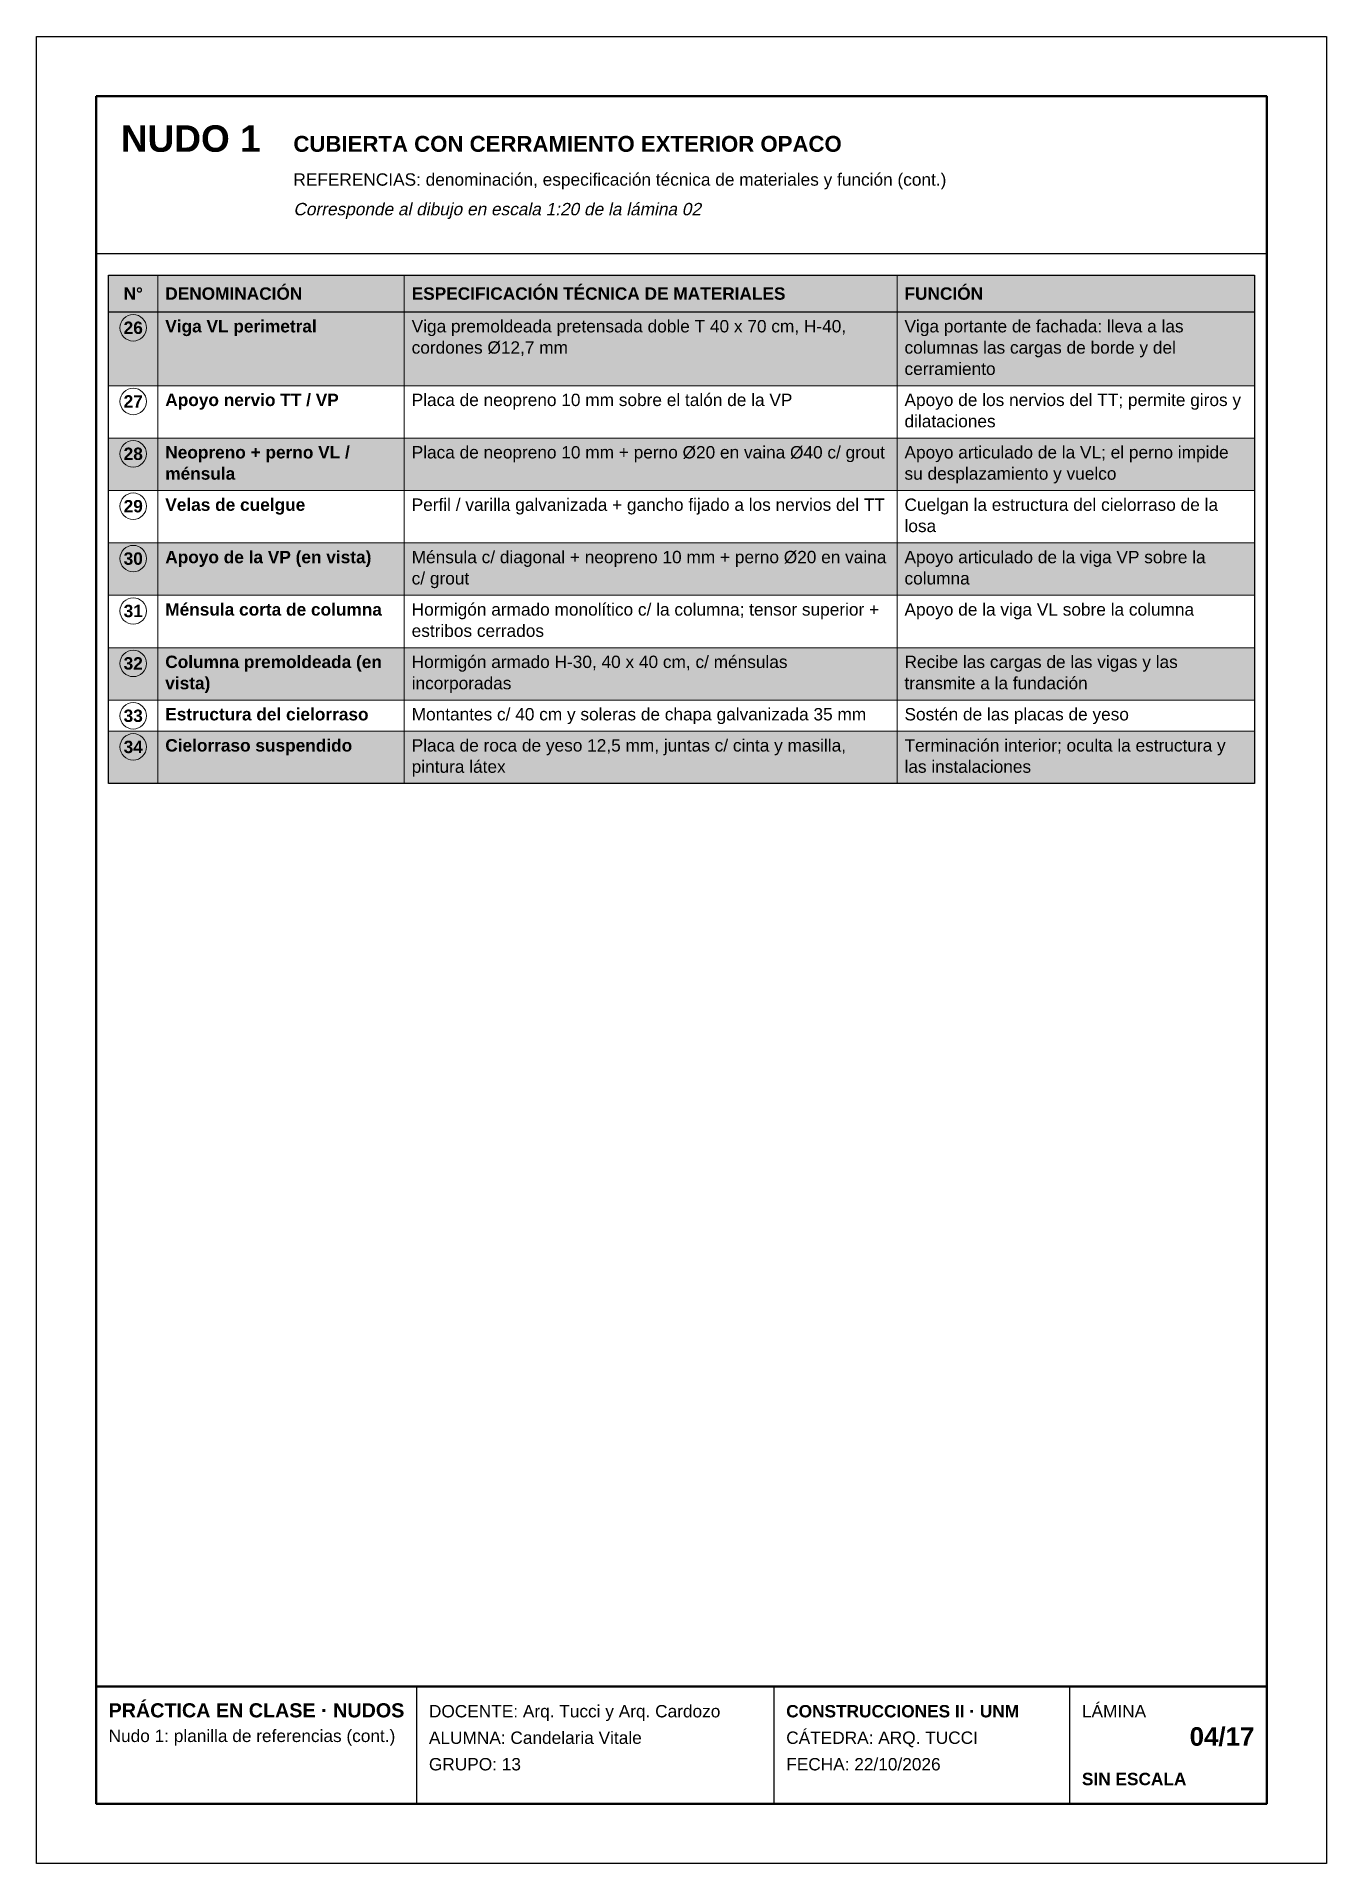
# Model space of a CAD drawing. Header units: millimetres. Extents: x 6 to 4194, y 6 to 5934.
import ezdxf
from ezdxf.enums import TextEntityAlignment as Align

# ---------------------------------------------------------------- set-up
doc = ezdxf.new("R2010")
doc.units = ezdxf.units.MM
doc.header["$LTSCALE"] = 20
for name, color, linetype in [('X-MARCO', 7, 'Continuous'), ('X-ROTULO', 7, 'Continuous'), ('X-TABLA', 7, 'Continuous'), ('X-TEXTOS', 7, 'Continuous')]:
    doc.layers.add(name, color=color, linetype=linetype)
doc.styles.add('ARIAL', font='arial.ttf')
doc.styles.add('ARIAL-B', font='arialbd.ttf')

msp = doc.modelspace()

# ---------------------------------------------------------------- hatches: boundary and pattern name
at = {"layer": 'X-TABLA', "true_color": 0xd9d9d9}
h = msp.add_hatch(color=254, dxfattribs=at)
h.dxf.hatch_style = 1
h.paths.add_polyline_path([(240, 5160), (3960, 5160), (3960, 5040), (240, 5040)])
at = {"layer": 'X-TABLA', "true_color": 0xf2f2f2}
h = msp.add_hatch(color=7, dxfattribs=at)
h.dxf.hatch_style = 1
h.paths.add_polyline_path([(240, 5040), (3960, 5040), (3960, 4801), (240, 4801)])
h = msp.add_hatch(color=7, dxfattribs=at)
h.dxf.hatch_style = 1
h.paths.add_polyline_path([(240, 4631), (3960, 4631), (3960, 4461), (240, 4461)])
h = msp.add_hatch(color=7, dxfattribs=at)
h.dxf.hatch_style = 1
h.paths.add_polyline_path([(240, 4291), (3960, 4291), (3960, 4121), (240, 4121)])
h = msp.add_hatch(color=7, dxfattribs=at)
h.dxf.hatch_style = 1
h.paths.add_polyline_path([(240, 3951), (3960, 3951), (3960, 3781), (240, 3781)])
h = msp.add_hatch(color=7, dxfattribs=at)
h.dxf.hatch_style = 1
h.paths.add_polyline_path([(240, 3680), (3960, 3680), (3960, 3510), (240, 3510)])

# ---------------------------------------------------------------- linework, layer by layer
at = {"layer": 'X-MARCO', "lineweight": 30}
msp.add_lwpolyline([(6, 5934), (4194, 5934), (4194, 6), (6, 6)], close=True, dxfattribs=at)
at = {"layer": 'X-MARCO', "lineweight": 50}
msp.add_lwpolyline([(200, 5740), (4000, 5740), (4000, 200), (200, 200)], close=True, dxfattribs=at)
at = {"layer": 'X-ROTULO', "lineweight": 50}
msp.add_lwpolyline([(200, 580), (4000, 580), (4000, 200), (200, 200)], close=True, dxfattribs=at)
at = {"layer": 'X-ROTULO', "lineweight": 25}
for points in [[(1240, 580), (1240, 200)], [(2400, 580), (2400, 200)], [(3360, 580), (3360, 200)]]:
    msp.add_lwpolyline(points, dxfattribs=at)
at = {"layer": 'X-TABLA', "lineweight": 25}
msp.add_lwpolyline([(240, 5160), (3960, 5160), (3960, 5040), (240, 5040)], close=True, dxfattribs=at)
at = {"layer": 'X-TABLA', "lineweight": 30}
msp.add_lwpolyline([(240, 5160), (3960, 5160), (3960, 3510), (240, 3510)], close=True, dxfattribs=at)
at = {"layer": 'X-TABLA', "lineweight": 13}
for points in [[(400, 5160), (400, 3510)], [(1200, 5160), (1200, 3510)], [(2800, 5160), (2800, 3510)], [(240, 4801), (3960, 4801)], [(240, 4631), (3960, 4631)], [(240, 4461), (3960, 4461)], [(240, 4291), (3960, 4291)], [(240, 4121), (3960, 4121)], [(240, 3951), (3960, 3951)], [(240, 3781), (3960, 3781)], [(240, 3680), (3960, 3680)], [(240, 3510), (3960, 3510)]]:
    msp.add_lwpolyline(points, dxfattribs=at)
at = {"layer": 'X-TABLA', "lineweight": 18}
for centre in [(320, 4989), (320, 4750), (320, 4580), (320, 4410), (320, 4240), (320, 4070), (320, 3900), (320, 3730), (320, 3629)]:
    msp.add_circle(centre, 43, dxfattribs=at)
at = {"layer": 'X-TEXTOS', "lineweight": 25}
msp.add_lwpolyline([(200, 5230), (4000, 5230)], dxfattribs=at)

# ---------------------------------------------------------------- texts
at = {"layer": 'X-ROTULO'}
for s, height, style, p in [('PRÁCTICA EN CLASE · NUDOS', 45.824, 'ARIAL-B', (240, 480)), ('DOCENTE: Arq. Tucci y Arq. Cardozo', 40.096, 'ARIAL', (1280, 480)), ('CONSTRUCCIONES II · UNM', 40.096, 'ARIAL-B', (2440, 480)), ('LÁMINA', 40.1, 'ARIAL', (3400, 480)), ('Nudo 1: planilla de referencias (cont.)', 40.096, 'ARIAL', (240, 400)), ('ALUMNA: Candelaria Vitale', 40.096, 'ARIAL', (1280, 394)), ('CÁTEDRA: ARQ. TUCCI', 40.096, 'ARIAL', (2440, 394)), ('GRUPO: 13', 40.1, 'ARIAL', (1280, 308)), ('FECHA: 22/10/2026', 40.096, 'ARIAL', (2440, 308)), ('SIN ESCALA', 40.1, 'ARIAL-B', (3400, 260))]:
    msp.add_text(s, height=height, dxfattribs=dict(at, style=style)).set_placement(p)
at = {"layer": 'X-ROTULO', "style": 'ARIAL-B'}
msp.add_text('04/17', height=60.14, dxfattribs=at).set_placement((3960, 388), align=Align.RIGHT)
at = {"layer": 'X-TABLA', "style": 'ARIAL-B'}
for s, p in [('N°', (320, 5080)), ('26', (320, 4969)), ('27', (320, 4730)), ('28', (320, 4560)), ('29', (320, 4390)), ('30', (320, 4220)), ('31', (320, 4050)), ('32', (320, 3880)), ('33', (320, 3710)), ('34', (320, 3609))]:
    msp.add_text(s, height=40.1, dxfattribs=at).set_placement(p, align=Align.CENTER)
at = {"layer": 'X-TABLA'}
for s, height, style, p in [('DENOMINACIÓN', 40.096, 'ARIAL-B', (424, 5080)), ('ESPECIFICACIÓN TÉCNICA DE MATERIALES', 40.096, 'ARIAL-B', (1224, 5080)), ('FUNCIÓN', 40.1, 'ARIAL-B', (2824, 5080)), ('Viga VL perimetral', 40.096, 'ARIAL-B', (424, 4974)), ('Viga premoldeada pretensada doble T 40 x 70 cm, H-40,', 40.096, 'ARIAL', (1224, 4974)), ('Viga portante de fachada: lleva a las', 40.096, 'ARIAL', (2824, 4974)), ('cordones Ø12,7 mm', 40.096, 'ARIAL', (1224, 4905)), ('columnas las cargas de borde y del', 40.096, 'ARIAL', (2824, 4905)), ('cerramiento', 40.096, 'ARIAL', (2824, 4836)), ('Apoyo nervio TT / VP', 40.096, 'ARIAL-B', (424, 4735)), ('Placa de neopreno 10 mm sobre el talón de la VP', 40.096, 'ARIAL', (1224, 4735)), ('Apoyo de los nervios del TT; permite giros y', 40.096, 'ARIAL', (2824, 4735)), ('dilataciones', 40.096, 'ARIAL', (2824, 4666)), ('Neopreno + perno VL /', 40.096, 'ARIAL-B', (424, 4565)), ('Placa de neopreno 10 mm + perno Ø20 en vaina Ø40 c/ grout', 40.096, 'ARIAL', (1224, 4565)), ('Apoyo articulado de la VL; el perno impide', 40.096, 'ARIAL', (2824, 4565)), ('ménsula', 40.1, 'ARIAL-B', (424, 4496)), ('su desplazamiento y vuelco', 40.096, 'ARIAL', (2824, 4496)), ('Velas de cuelgue', 40.096, 'ARIAL-B', (424, 4395)), ('Perfil / varilla galvanizada + gancho fijado a los nervios del TT', 40.096, 'ARIAL', (1224, 4395)), ('Cuelgan la estructura del cielorraso de la', 40.096, 'ARIAL', (2824, 4395)), ('losa', 40.1, 'ARIAL', (2824, 4326)), ('Apoyo de la VP (en vista)', 40.096, 'ARIAL-B', (424, 4225)), ('Ménsula c/ diagonal + neopreno 10 mm + perno Ø20 en vaina', 40.096, 'ARIAL', (1224, 4225)), ('Apoyo articulado de la viga VP sobre la', 40.096, 'ARIAL', (2824, 4225)), ('c/ grout', 40.1, 'ARIAL', (1224, 4156)), ('columna', 40.1, 'ARIAL', (2824, 4156)), ('Ménsula corta de columna', 40.096, 'ARIAL-B', (424, 4055)), ('Hormigón armado monolítico c/ la columna; tensor superior +', 40.096, 'ARIAL', (1224, 4055)), ('Apoyo de la viga VL sobre la columna', 40.096, 'ARIAL', (2824, 4055)), ('estribos cerrados', 40.096, 'ARIAL', (1224, 3986)), ('Columna premoldeada (en', 40.096, 'ARIAL-B', (424, 3885)), ('Hormigón armado H-30, 40 x 40 cm, c/ ménsulas', 40.096, 'ARIAL', (1224, 3885)), ('Recibe las cargas de las vigas y las', 40.096, 'ARIAL', (2824, 3885)), ('vista)', 40.1, 'ARIAL-B', (424, 3816)), ('incorporadas', 40.096, 'ARIAL', (1224, 3816)), ('transmite a la fundación', 40.096, 'ARIAL', (2824, 3816)), ('Estructura del cielorraso', 40.096, 'ARIAL-B', (424, 3715)), ('Montantes c/ 40 cm y soleras de chapa galvanizada 35 mm', 40.096, 'ARIAL', (1224, 3715)), ('Sostén de las placas de yeso', 40.096, 'ARIAL', (2824, 3715)), ('Cielorraso suspendido', 40.096, 'ARIAL-B', (424, 3614)), ('Placa de roca de yeso 12,5 mm, juntas c/ cinta y masilla,', 40.096, 'ARIAL', (1224, 3614)), ('Terminación interior; oculta la estructura y', 40.096, 'ARIAL', (2824, 3614)), ('pintura látex', 40.096, 'ARIAL', (1224, 3545)), ('las instalaciones', 40.096, 'ARIAL', (2824, 3545))]:
    msp.add_text(s, height=height, dxfattribs=dict(at, style=style)).set_placement(p)
at = {"layer": 'X-TEXTOS'}
for s, height, style, p in [('NUDO 1', 85.92, 'ARIAL-B', (280, 5560)), ('CUBIERTA CON CERRAMIENTO EXTERIOR OPACO', 51.552, 'ARIAL-B', (840, 5560)), ('REFERENCIAS: denominación, especificación técnica de materiales y función (cont.)', 40.096, 'ARIAL', (840, 5450))]:
    msp.add_text(s, height=height, dxfattribs=dict(at, style=style)).set_placement(p)
at = {"layer": 'X-TEXTOS', "style": 'ARIAL', "oblique": 12}
msp.add_text('Corresponde al dibujo en escala 1:20 de la lámina 02', height=40.096, dxfattribs=at).set_placement((840, 5354))

doc.saveas('drawing.dxf')
